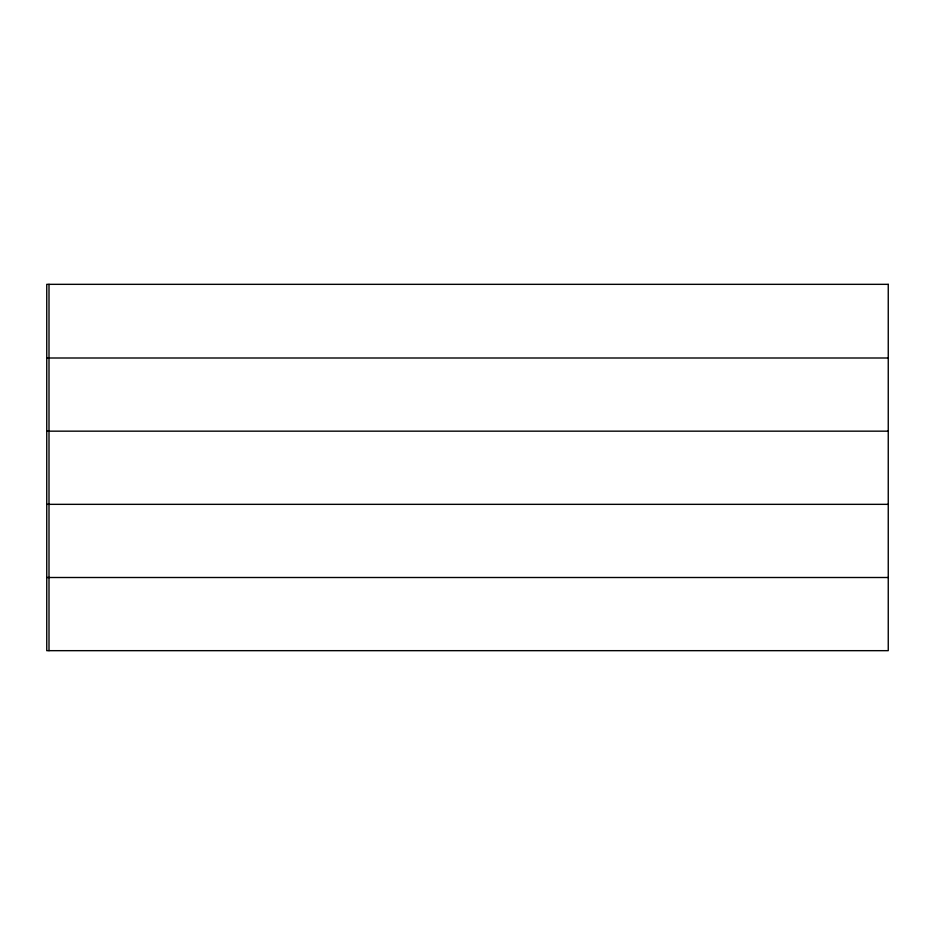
<?xml version="1.0" encoding="UTF-8"?>
<svg xmlns="http://www.w3.org/2000/svg" width="935" height="935" viewBox="0 0 935 935"><rect width="100%" height="100%" fill="white"/><g stroke="black" fill="none" stroke-linecap="round" stroke-linejoin="round"><path stroke-width="1.4" d="M46.75 358L888.25 358M46.75 431.164L888.25 431.164M46.75 504.339L888.25 504.339M46.75 577.503L888.25 577.503M49.006 284.334L49.006 650.667M888.25 284.334L46.75 284.334L46.75 650.667L888.25 650.667L888.25 284.334"/></g></svg>
